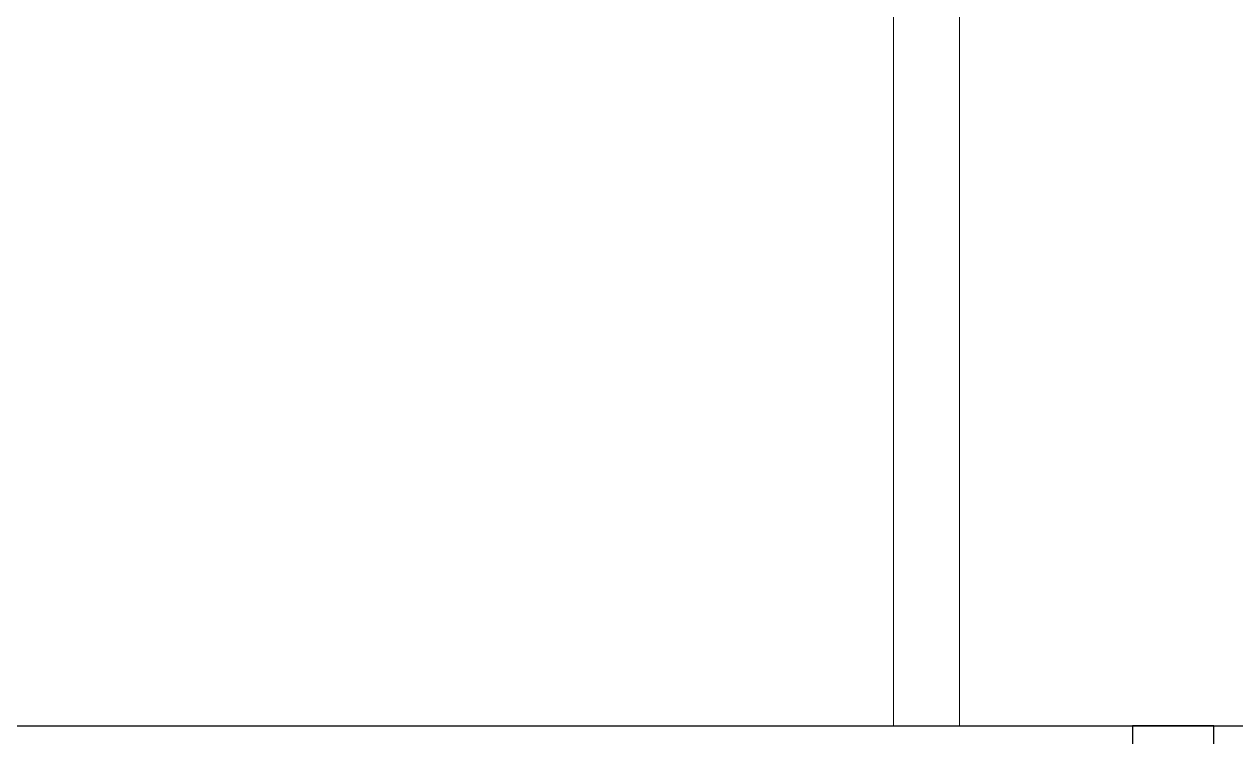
# Model space of a CAD drawing. Header units: inches. Extents: x 3672 to 10975, y -27382 to -746.
# Drawn here: x 4147.33 to 4184, y -26862.93 to -26841.35 of the extents above; entities that cross this region are included whole.
import ezdxf

# ---------------------------------------------------------------- set-up
doc = ezdxf.new("R2010")
doc.units = ezdxf.units.IN
doc.header["$LTSCALE"] = 17
doc.header["$MEASUREMENT"] = 0
doc.layers.add('25 BOT BAR', color=12, linetype='Continuous', lineweight=25)
doc.layers.add('WINDOW FRAME', color=161, linetype='Continuous', lineweight=20)

# ---------------------------------------------------------------- blocks, each defined once
blk = doc.blocks.new('A$C99292ed1')
for p, q in [((73.192, 29.91), (75.925, 29.91)), ((75.925, 29.91), (104.521, 29.91)), ((104.521, 29.91), (105.029, 29.91)), ((105.029, 29.91), (107.478, 29.91)), ((107.478, 29.91), (108.862, 29.91)), ((108.862, 29.91), (108.862, 29.076)), ((111.33, 29.91), (108.862, 29.91)), ((111.33, 29.076), (111.33, 29.91)), ((111.33, 29.91), (134.467, 29.91))]:
    blk.add_line(p, q)

msp = doc.modelspace()

# ---------------------------------------------------------------- linework, layer by layer
at = {"layer": '25 BOT BAR'}
msp.add_line((4072.025, -26862.596), (4220.025, -26862.596), dxfattribs=at)
at = {"layer": 'WINDOW FRAME'}
for p, q in [((4173.646, -26803.596), (4173.646, -26862.596)), ((4175.646, -26803.596), (4175.646, -26862.596))]:
    msp.add_line(p, q, dxfattribs=at)

# ---------------------------------------------------------------- block references
at = {"layer": '25 BOT BAR', "yscale": 0.8}
msp.add_blockref('A$C99292ed1', (4072.01, -26886.524), dxfattribs=at)

doc.saveas('drawing.dxf')
